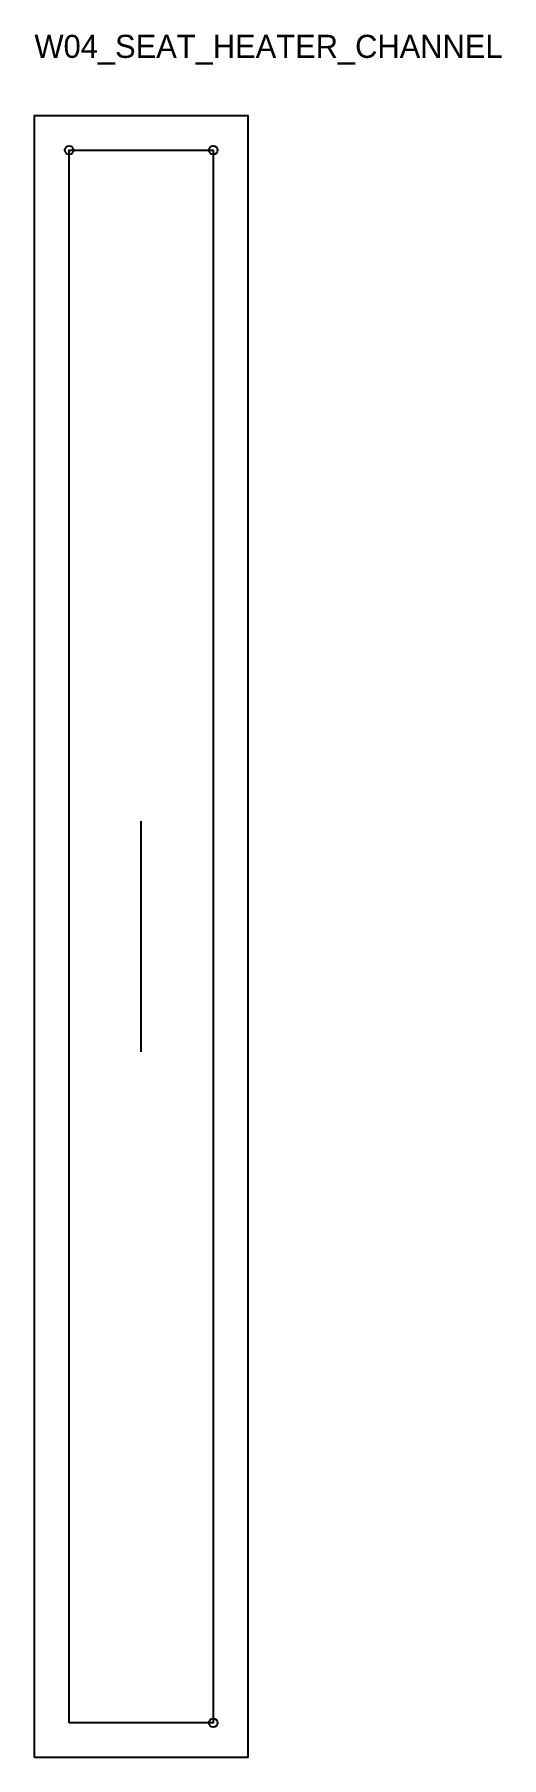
# Model space of a CAD drawing. Header units: millimetres. Extents: x -12 to 150, y -12 to 585.
import ezdxf

# ---------------------------------------------------------------- set-up
doc = ezdxf.new("R2010")
doc.units = ezdxf.units.MM
for name, color, linetype in [('CUT', 1, 'Continuous'), ('GRAIN', 3, 'Continuous'), ('ID', 7, 'Continuous'), ('NOTCH', 2, 'Continuous'), ('SEAM', 5, 'Continuous')]:
    doc.layers.add(name, color=color, linetype=linetype)

msp = doc.modelspace()

# ---------------------------------------------------------------- linework, layer by layer
at = {"layer": 'CUT'}
msp.add_lwpolyline([(-12, -12), (-12, 557.15), (62, 557.15), (62, -12), (-12, -12)], close=True, dxfattribs=at)
at = {"layer": 'GRAIN'}
msp.add_line((25, 232.58), (25, 312.58), dxfattribs=at)
at = {"layer": 'NOTCH'}
for centre in [(0, 545.15), (50, 545.15), (50, 545.15), (50, 0)]:
    msp.add_circle(centre, 1.5, dxfattribs=at)
at = {"layer": 'SEAM'}
msp.add_lwpolyline([(0, 0), (0, 545.15), (50, 545.15), (50, 0)], close=True, dxfattribs=at)

# ---------------------------------------------------------------- texts
at = {"layer": 'ID'}
msp.add_text('W04_SEAT_HEATER_CHANNEL', height=8, dxfattribs=at).set_placement((-12, 577.15))

doc.saveas('drawing.dxf')
